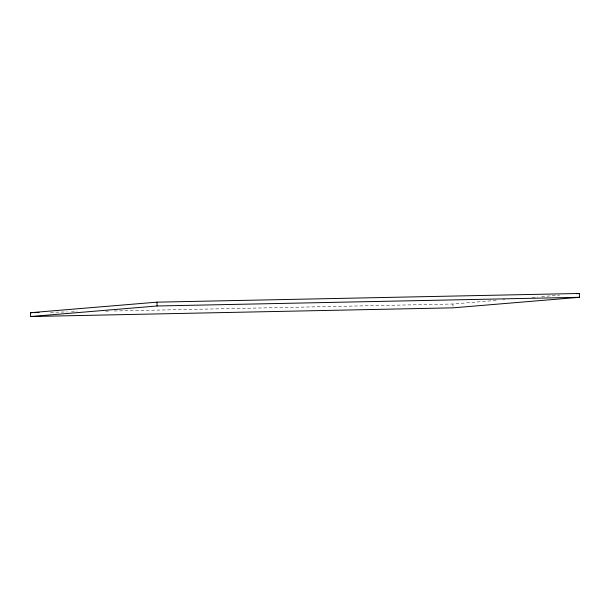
<?xml version="1.0" encoding="UTF-8"?>
<svg xmlns="http://www.w3.org/2000/svg" width="610" height="610" viewBox="0 0 610 610"><rect width="100%" height="100%" fill="white"/><g stroke="black" fill="none" stroke-linecap="round" stroke-linejoin="round"><path stroke-width="0.46" stroke-dasharray="3.05 2.29" d="M114.222 310.978L452.91 304.009L496.311 300.394M502.914 299.846L504.805 299.685M532.164 297.406L537.829 296.933M541.604 296.62L559.53 295.126M50.477 312.289L67.603 311.939M71.408 311.862L77.119 311.74M105.66 311.153L108.511 311.1M452.91 304.009L453.009 306.304"/><path stroke-width="0.91" d="M30.5 312.701L156.93 302.163L579.34 293.471L579.5 297.299L453.07 307.837L30.66 316.529L30.5 312.701L32.406 312.663M30.66 316.529L157.09 305.991L579.5 297.299M576.511 293.707L579.34 293.471M34.305 312.625L39.063 312.526M156.93 302.163L157.09 305.991"/></g></svg>
